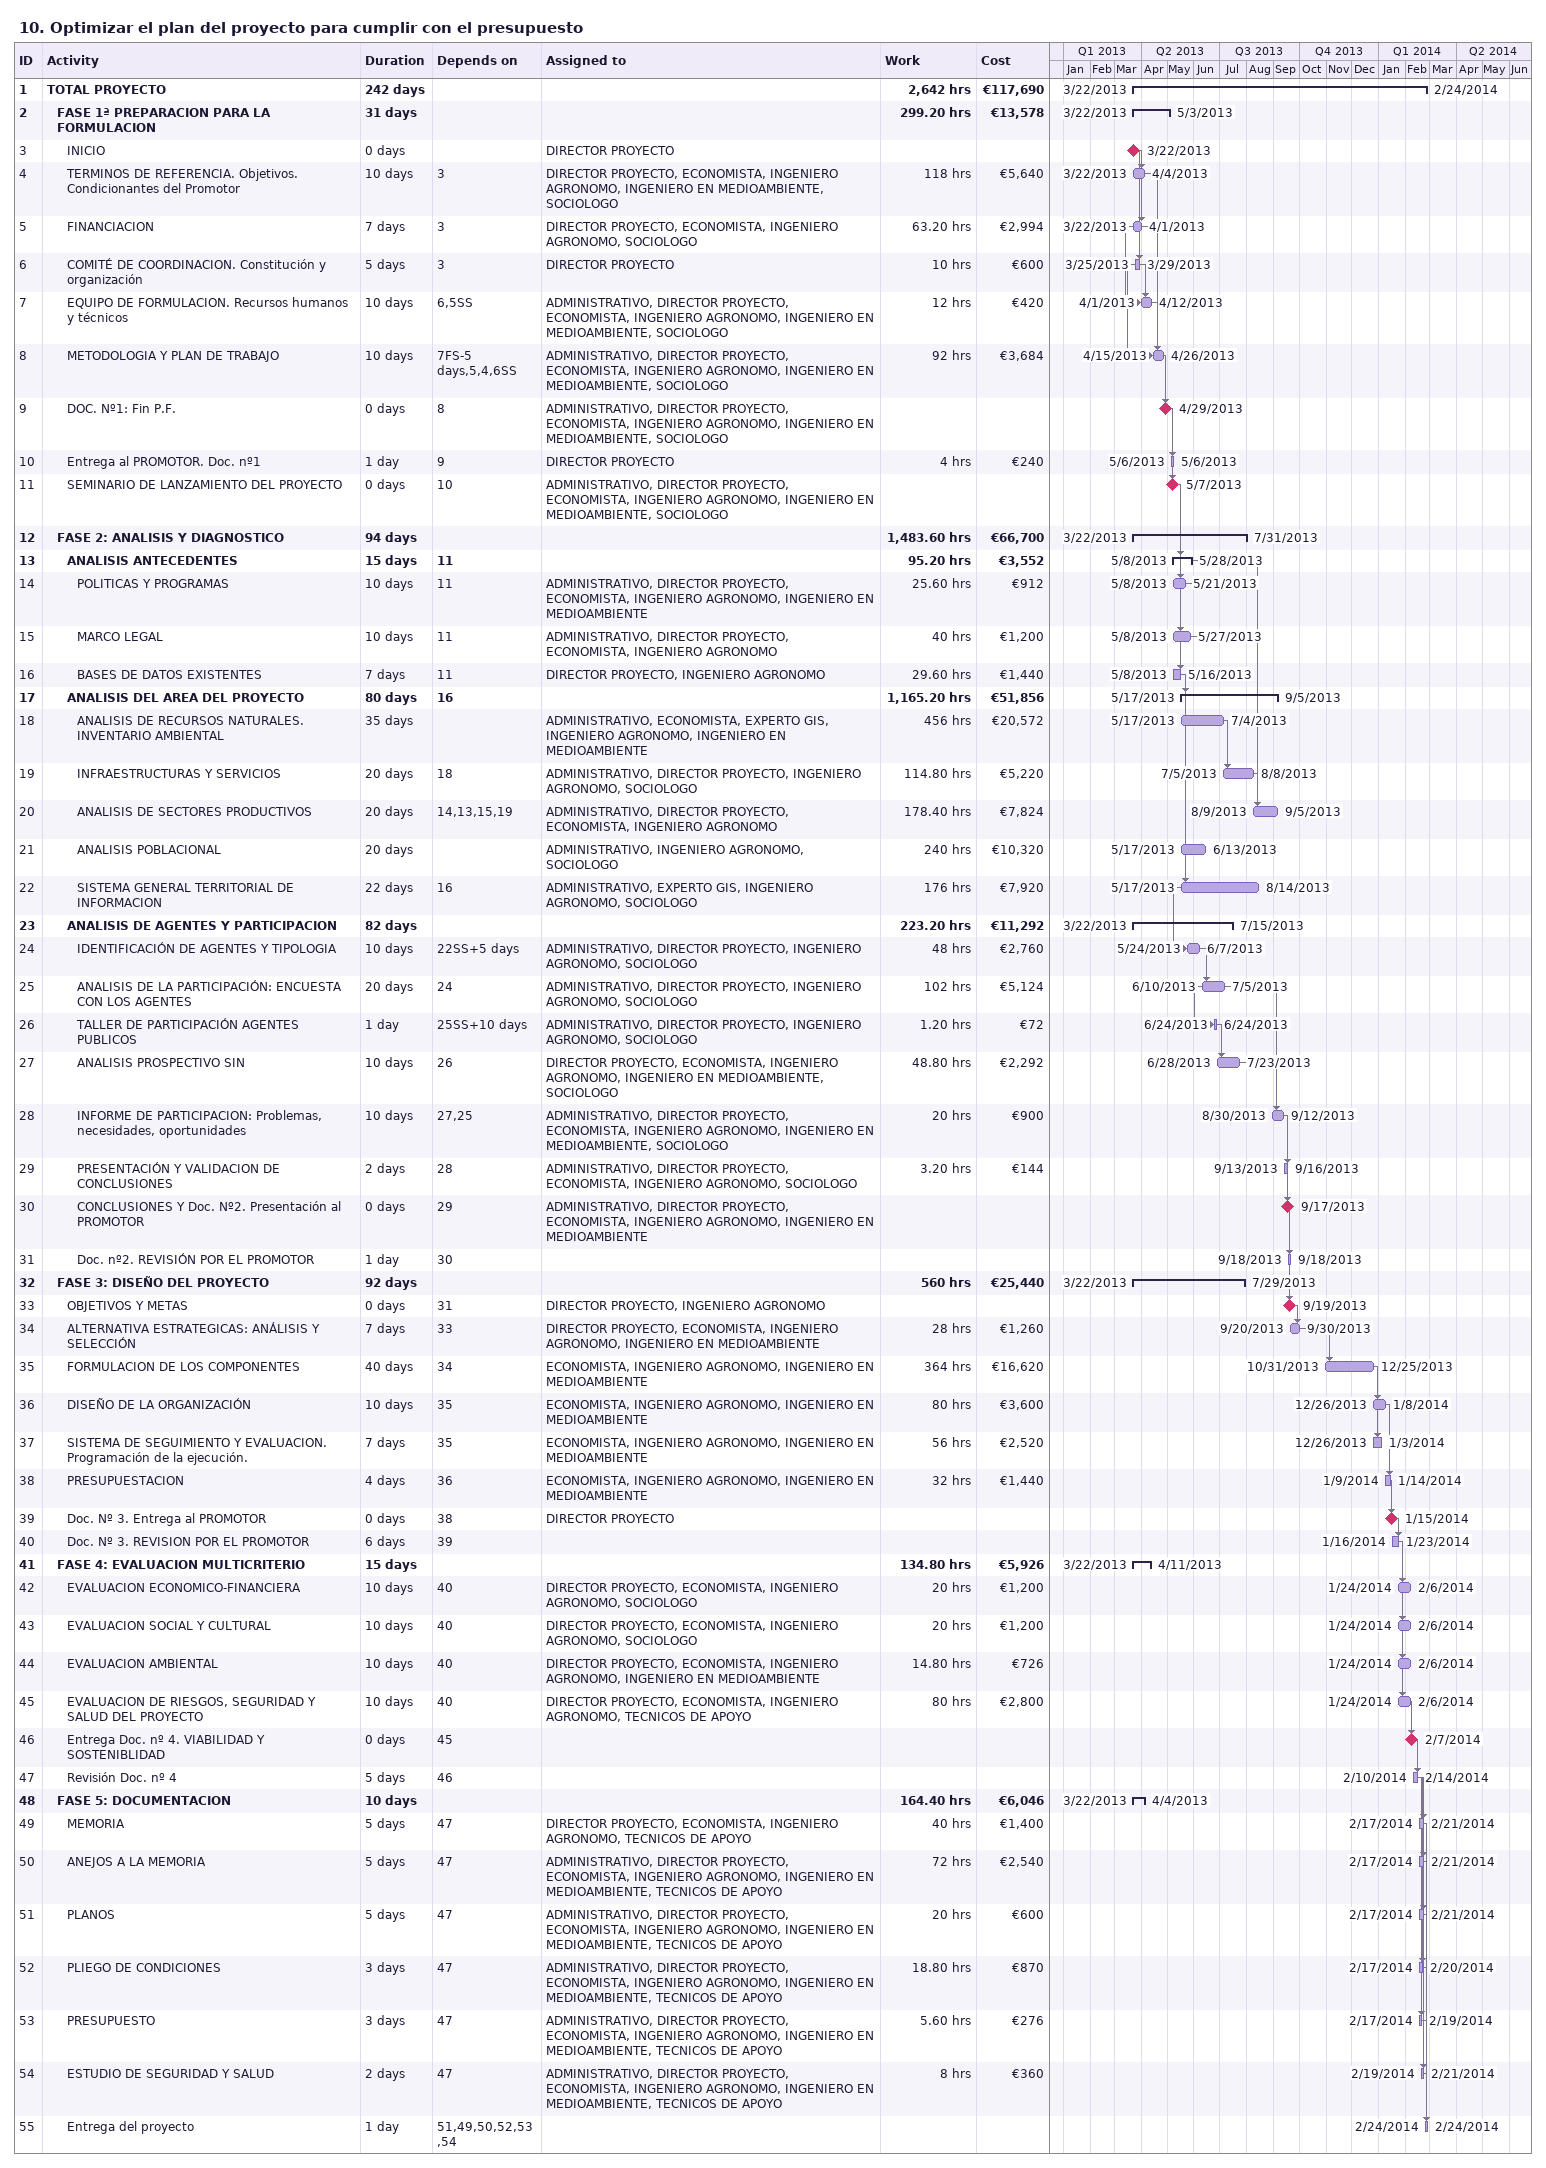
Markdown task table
10. Optimizar el plan del proyecto para cumplir con el presupuesto

| ID | Level | Task | Duration | Start | Finish | Predecessors | Resources | Work (h) | Cost (€) |
|---|---|---|---|---|---|---|---|---|---|
| 1 | 1 | **TOTAL PROYECTO** | 242d | 2013-03-22 | 2014-02-24 |  |  | 2642 | 117690 |
| 2 | 2 | **FASE 1ª PREPARACION PARA LA FORMULACION** | 31d | 2013-03-22 | 2013-05-03 |  |  | 299.20 | 13578 |
| 3 | 3 | INICIO | 0d | 2013-03-22 | 2013-03-22 |  | DIRECTOR PROYECTO |  |  |
| 4 | 3 | TERMINOS DE REFERENCIA. Objetivos. Condicionantes del Promotor | 10d | 2013-03-22 | 2013-04-04 | 3 | DIRECTOR PROYECTO, ECONOMISTA, INGENIERO AGRONOMO, INGENIERO EN MEDIOAMBIENTE, SOCIOLOGO | 118 | 5640 |
| 5 | 3 | FINANCIACION | 7d | 2013-03-22 | 2013-04-01 | 3 | DIRECTOR PROYECTO, ECONOMISTA, INGENIERO AGRONOMO, SOCIOLOGO | 63.20 | 2994 |
| 6 | 3 | COMITÉ DE COORDINACION. Constitución y organización | 5d | 2013-03-25 | 2013-03-29 | 3 | DIRECTOR PROYECTO | 10 | 600 |
| 7 | 3 | EQUIPO DE FORMULACION. Recursos humanos y técnicos | 10d | 2013-04-01 | 2013-04-12 | 6, 5SS | ADMINISTRATIVO, DIRECTOR PROYECTO, ECONOMISTA, INGENIERO AGRONOMO, INGENIERO EN MEDIOAMBIENTE, SOCIOLOGO | 12 | 420 |
| 8 | 3 | METODOLOGIA Y PLAN DE TRABAJO | 10d | 2013-04-15 | 2013-04-26 | 7FS-5d, 5, 4, 6SS | ADMINISTRATIVO, DIRECTOR PROYECTO, ECONOMISTA, INGENIERO AGRONOMO, INGENIERO EN MEDIOAMBIENTE, SOCIOLOGO | 92 | 3684 |
| 9 | 3 | DOC. Nº1: Fin P.F. | 0d | 2013-04-29 | 2013-04-29 | 8 | ADMINISTRATIVO, DIRECTOR PROYECTO, ECONOMISTA, INGENIERO AGRONOMO, INGENIERO EN MEDIOAMBIENTE, SOCIOLOGO |  |  |
| 10 | 3 | Entrega al PROMOTOR. Doc. nº1 | 1d | 2013-05-06 | 2013-05-06 | 9 | DIRECTOR PROYECTO | 4 | 240 |
| 11 | 3 | SEMINARIO DE LANZAMIENTO DEL PROYECTO | 0d | 2013-05-07 | 2013-05-07 | 10 | ADMINISTRATIVO, DIRECTOR PROYECTO, ECONOMISTA, INGENIERO AGRONOMO, INGENIERO EN MEDIOAMBIENTE, SOCIOLOGO |  |  |
| 12 | 2 | **FASE 2: ANALISIS Y DIAGNOSTICO** | 94d | 2013-03-22 | 2013-07-31 |  |  | 1483.60 | 66700 |
| 13 | 3 | **ANALISIS ANTECEDENTES** | 15d | 2013-05-08 | 2013-05-28 | 11 |  | 95.20 | 3552 |
| 14 | 4 | POLITICAS Y PROGRAMAS | 10d | 2013-05-08 | 2013-05-21 | 11 | ADMINISTRATIVO, DIRECTOR PROYECTO, ECONOMISTA, INGENIERO AGRONOMO, INGENIERO EN MEDIOAMBIENTE | 25.60 | 912 |
| 15 | 4 | MARCO LEGAL | 10d | 2013-05-08 | 2013-05-27 | 11 | ADMINISTRATIVO, DIRECTOR PROYECTO, ECONOMISTA, INGENIERO AGRONOMO | 40 | 1200 |
| 16 | 4 | BASES DE DATOS EXISTENTES | 7d | 2013-05-08 | 2013-05-16 | 11 | DIRECTOR PROYECTO, INGENIERO AGRONOMO | 29.60 | 1440 |
| 17 | 3 | **ANALISIS DEL AREA DEL PROYECTO** | 80d | 2013-05-17 | 2013-09-05 | 16 |  | 1165.20 | 51856 |
| 18 | 4 | ANALISIS DE RECURSOS NATURALES. INVENTARIO AMBIENTAL | 35d | 2013-05-17 | 2013-07-04 |  | ADMINISTRATIVO, ECONOMISTA, EXPERTO GIS, INGENIERO AGRONOMO, INGENIERO EN MEDIOAMBIENTE | 456 | 20572 |
| 19 | 4 | INFRAESTRUCTURAS Y SERVICIOS | 20d | 2013-07-05 | 2013-08-08 | 18 | ADMINISTRATIVO, DIRECTOR PROYECTO, INGENIERO AGRONOMO, SOCIOLOGO | 114.80 | 5220 |
| 20 | 4 | ANALISIS DE SECTORES PRODUCTIVOS | 20d | 2013-08-09 | 2013-09-05 | 14, 13, 15, 19 | ADMINISTRATIVO, DIRECTOR PROYECTO, ECONOMISTA, INGENIERO AGRONOMO | 178.40 | 7824 |
| 21 | 4 | ANALISIS POBLACIONAL | 20d | 2013-05-17 | 2013-06-13 |  | ADMINISTRATIVO, INGENIERO AGRONOMO, SOCIOLOGO | 240 | 10320 |
| 22 | 4 | SISTEMA GENERAL TERRITORIAL DE INFORMACION | 22d | 2013-05-17 | 2013-08-14 | 16 | ADMINISTRATIVO, EXPERTO GIS, INGENIERO AGRONOMO, SOCIOLOGO | 176 | 7920 |
| 23 | 3 | **ANALISIS DE AGENTES Y PARTICIPACION** | 82d | 2013-03-22 | 2013-07-15 |  |  | 223.20 | 11292 |
| 24 | 4 | IDENTIFICACIÓN DE AGENTES Y TIPOLOGIA | 10d | 2013-05-24 | 2013-06-07 | 22SS+5d | ADMINISTRATIVO, DIRECTOR PROYECTO, INGENIERO AGRONOMO, SOCIOLOGO | 48 | 2760 |
| 25 | 4 | ANALISIS DE LA PARTICIPACIÓN: ENCUESTA CON LOS AGENTES | 20d | 2013-06-10 | 2013-07-05 | 24 | ADMINISTRATIVO, DIRECTOR PROYECTO, INGENIERO AGRONOMO, SOCIOLOGO | 102 | 5124 |
| 26 | 4 | TALLER DE PARTICIPACIÓN AGENTES PUBLICOS | 1d | 2013-06-24 | 2013-06-24 | 25SS+10d | ADMINISTRATIVO, DIRECTOR PROYECTO, INGENIERO AGRONOMO, SOCIOLOGO | 1.20 | 72 |
| 27 | 4 | ANALISIS PROSPECTIVO SIN | 10d | 2013-06-28 | 2013-07-23 | 26 | DIRECTOR PROYECTO, ECONOMISTA, INGENIERO AGRONOMO, INGENIERO EN MEDIOAMBIENTE, SOCIOLOGO | 48.80 | 2292 |
| 28 | 4 | INFORME DE PARTICIPACION: Problemas, necesidades, oportunidades | 10d | 2013-08-30 | 2013-09-12 | 27, 25 | ADMINISTRATIVO, DIRECTOR PROYECTO, ECONOMISTA, INGENIERO AGRONOMO, INGENIERO EN MEDIOAMBIENTE, SOCIOLOGO | 20 | 900 |
| 29 | 4 | PRESENTACIÓN Y VALIDACION DE CONCLUSIONES | 2d | 2013-09-13 | 2013-09-16 | 28 | ADMINISTRATIVO, DIRECTOR PROYECTO, ECONOMISTA, INGENIERO AGRONOMO, SOCIOLOGO | 3.20 | 144 |
| 30 | 4 | CONCLUSIONES Y Doc. Nº2. Presentación al PROMOTOR | 0d | 2013-09-17 | 2013-09-17 | 29 | ADMINISTRATIVO, DIRECTOR PROYECTO, ECONOMISTA, INGENIERO AGRONOMO, INGENIERO EN MEDIOAMBIENTE |  |  |
| 31 | 4 | Doc. nº2. REVISIÓN POR EL PROMOTOR | 1d | 2013-09-18 | 2013-09-18 | 30 |  |  |  |
| 32 | 2 | **FASE 3: DISEÑO DEL PROYECTO** | 92d | 2013-03-22 | 2013-07-29 |  |  | 560 | 25440 |
| 33 | 3 | OBJETIVOS Y METAS | 0d | 2013-09-19 | 2013-09-19 | 31 | DIRECTOR PROYECTO, INGENIERO AGRONOMO |  |  |
| 34 | 3 | ALTERNATIVA ESTRATEGICAS: ANÁLISIS Y SELECCIÓN | 7d | 2013-09-20 | 2013-09-30 | 33 | DIRECTOR PROYECTO, ECONOMISTA, INGENIERO AGRONOMO, INGENIERO EN MEDIOAMBIENTE | 28 | 1260 |
| 35 | 3 | FORMULACION DE LOS COMPONENTES | 40d | 2013-10-31 | 2013-12-25 | 34 | ECONOMISTA, INGENIERO AGRONOMO, INGENIERO EN MEDIOAMBIENTE | 364 | 16620 |
| 36 | 3 | DISEÑO DE LA ORGANIZACIÓN | 10d | 2013-12-26 | 2014-01-08 | 35 | ECONOMISTA, INGENIERO AGRONOMO, INGENIERO EN MEDIOAMBIENTE | 80 | 3600 |
| 37 | 3 | SISTEMA DE SEGUIMIENTO Y EVALUACION. Programación de la ejecución. | 7d | 2013-12-26 | 2014-01-03 | 35 | ECONOMISTA, INGENIERO AGRONOMO, INGENIERO EN MEDIOAMBIENTE | 56 | 2520 |
| 38 | 3 | PRESUPUESTACION | 4d | 2014-01-09 | 2014-01-14 | 36 | ECONOMISTA, INGENIERO AGRONOMO, INGENIERO EN MEDIOAMBIENTE | 32 | 1440 |
| 39 | 3 | Doc. Nº 3. Entrega al PROMOTOR | 0d | 2014-01-15 | 2014-01-15 | 38 | DIRECTOR PROYECTO |  |  |
| 40 | 3 | Doc. Nº 3. REVISION POR EL PROMOTOR | 6d | 2014-01-16 | 2014-01-23 | 39 |  |  |  |
| 41 | 2 | **FASE 4: EVALUACION MULTICRITERIO** | 15d | 2013-03-22 | 2013-04-11 |  |  | 134.80 | 5926 |
| 42 | 3 | EVALUACION ECONOMICO-FINANCIERA | 10d | 2014-01-24 | 2014-02-06 | 40 | DIRECTOR PROYECTO, ECONOMISTA, INGENIERO AGRONOMO, SOCIOLOGO | 20 | 1200 |
| 43 | 3 | EVALUACION SOCIAL Y CULTURAL | 10d | 2014-01-24 | 2014-02-06 | 40 | DIRECTOR PROYECTO, ECONOMISTA, INGENIERO AGRONOMO, SOCIOLOGO | 20 | 1200 |
| 44 | 3 | EVALUACION AMBIENTAL | 10d | 2014-01-24 | 2014-02-06 | 40 | DIRECTOR PROYECTO, ECONOMISTA, INGENIERO AGRONOMO, INGENIERO EN MEDIOAMBIENTE | 14.80 | 726 |
| 45 | 3 | EVALUACION DE RIESGOS, SEGURIDAD Y SALUD DEL PROYECTO | 10d | 2014-01-24 | 2014-02-06 | 40 | DIRECTOR PROYECTO, ECONOMISTA, INGENIERO AGRONOMO, TECNICOS DE APOYO | 80 | 2800 |
| 46 | 3 | Entrega Doc. nº 4. VIABILIDAD Y SOSTENIBLIDAD | 0d | 2014-02-07 | 2014-02-07 | 45 |  |  |  |
| 47 | 3 | Revisión Doc. nº 4 | 5d | 2014-02-10 | 2014-02-14 | 46 |  |  |  |
| 48 | 2 | **FASE 5: DOCUMENTACION** | 10d | 2013-03-22 | 2013-04-04 |  |  | 164.40 | 6046 |
| 49 | 3 | MEMORIA | 5d | 2014-02-17 | 2014-02-21 | 47 | DIRECTOR PROYECTO, ECONOMISTA, INGENIERO AGRONOMO, TECNICOS DE APOYO | 40 | 1400 |
| 50 | 3 | ANEJOS A LA MEMORIA | 5d | 2014-02-17 | 2014-02-21 | 47 | ADMINISTRATIVO, DIRECTOR PROYECTO, ECONOMISTA, INGENIERO AGRONOMO, INGENIERO EN MEDIOAMBIENTE, TECNICOS DE APOYO | 72 | 2540 |
| 51 | 3 | PLANOS | 5d | 2014-02-17 | 2014-02-21 | 47 | ADMINISTRATIVO, DIRECTOR PROYECTO, ECONOMISTA, INGENIERO AGRONOMO, INGENIERO EN MEDIOAMBIENTE, TECNICOS DE APOYO | 20 | 600 |
| 52 | 3 | PLIEGO DE CONDICIONES | 3d | 2014-02-17 | 2014-02-20 | 47 | ADMINISTRATIVO, DIRECTOR PROYECTO, ECONOMISTA, INGENIERO AGRONOMO, INGENIERO EN MEDIOAMBIENTE, TECNICOS DE APOYO | 18.80 | 870 |
| 53 | 3 | PRESUPUESTO | 3d | 2014-02-17 | 2014-02-19 | 47 | ADMINISTRATIVO, DIRECTOR PROYECTO, ECONOMISTA, INGENIERO AGRONOMO, INGENIERO EN MEDIOAMBIENTE, TECNICOS DE APOYO | 5.60 | 276 |
| 54 | 3 | ESTUDIO DE SEGURIDAD Y SALUD | 2d | 2014-02-19 | 2014-02-21 | 47 | ADMINISTRATIVO, DIRECTOR PROYECTO, ECONOMISTA, INGENIERO AGRONOMO, INGENIERO EN MEDIOAMBIENTE, TECNICOS DE APOYO | 8 | 360 |
| 55 | 3 | Entrega del proyecto | 1d | 2014-02-24 | 2014-02-24 | 51, 49, 50, 52, 53, 54 |  |  |  |
